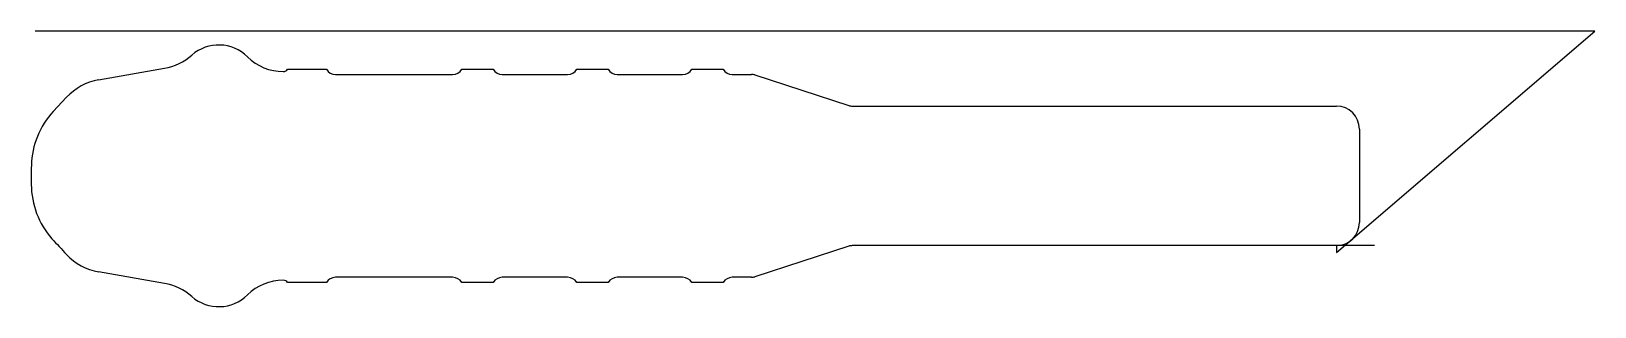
# Model space of a CAD drawing. Header units: metres. Extents: x 393 to 1753, y 334 to 573.
import ezdxf

# ---------------------------------------------------------------- set-up
doc = ezdxf.new("R2010")
doc.units = ezdxf.units.M

msp = doc.modelspace()

# ---------------------------------------------------------------- linework, layer by layer
at = {"layer": 'TOOL_0'}
for p, q in [((398, 573.448), (397, 573.448)), ((1752.158, 573.448), (398, 573.448)), ((1528.509, 381.329), (1753.158, 573.448)), ((1753.158, 573.448), (1752.158, 573.448)), ((1752.158, 573.448), (1753.158, 573.448)), ((1753.158, 573.448), (1752.158, 573.448)), ((451.991, 531.297), (509.255, 541.394)), ((616.33, 540.551), (650.101, 540.551)), ((658.123, 536.051), (759.894, 536.051)), ((767.916, 540.551), (795.101, 540.551)), ((803.123, 536.051), (859.894, 536.051)), ((867.916, 540.551), (895.101, 540.551)), ((903.123, 536.051), (959.894, 536.051)), ((967.916, 540.551), (995.101, 540.551)), ((1003.123, 536.051), (1019.714, 536.051)), ((1022.804, 535.562), (1104.428, 509.041)), ((412.583, 503.8), (424.106, 516.157)), ((1107.518, 508.552), (1528.509, 508.552)), ((1548.509, 488.552), (1548.509, 407.352)), ((1104.428, 386.862), (1022.804, 360.341)), ((1528.509, 387.351), (1107.518, 387.351)), ((1528.509, 387.352), (1528.509, 381.329)), ((1561.622, 387.351), (1528.509, 387.351)), ((509.255, 354.509), (451.991, 364.606)), ((650.101, 355.352), (616.33, 355.352)), ((759.894, 359.852), (658.123, 359.852)), ((795.101, 355.352), (767.916, 355.352)), ((859.894, 359.852), (803.123, 359.852)), ((895.101, 355.352), (867.916, 355.352)), ((959.894, 359.852), (903.123, 359.852)), ((995.101, 355.352), (967.916, 355.352)), ((1019.714, 359.852), (1003.123, 359.852))]:
    msp.add_line(p, q, dxfattribs=at)
for centre, radius, start, end in [((556.508, 525.932), 35.614, 45.459594, 131.039121), ((500.677, 590.044), 49.4, 279.999649, 311.058707), ((612.642, 582.951), 44.4, 225.43891, 270), ((460.719, 481.973), 50.09, 100.034749, 136.965011), ((612.624, 542.984), 4.433, 270.232646, 326.714982), ((658.123, 545.451), 9.4, 211.41743, 270), ((759.894, 545.451), 9.4, 270, 328.58257), ((803.123, 545.451), 9.4, 211.41743, 270), ((859.894, 545.451), 9.4, 270, 328.58257), ((903.123, 545.451), 9.4, 211.41743, 270), ((959.894, 545.451), 9.4, 270, 328.58257), ((1003.123, 545.451), 9.4, 211.41743, 270), ((1019.649, 525.639), 10.412, 72.362031, 89.642319), ((464.579, 455.35), 71.07, 137.021848, 178.631774), ((1107.583, 518.964), 10.412, 252.362031, 269.642319), ((1528.509, 488.552), 20, 0, 90), ((1097.773, 447.952), 704.303, 179.260091, 180.604124), ((464.579, 440.552), 71.07, 180.020961, 221.631263), ((1528.509, 407.352), 20, 270, 0), ((997.137, 925.658), 791.444, 222.267553, 223.611584), ((1107.583, 376.939), 10.412, 90.357681, 107.637969), ((460.719, 413.93), 50.09, 223.034153, 259.965251), ((500.677, 305.86), 49.4, 48.940531, 80.00015), ((612.642, 312.952), 44.4, 90, 134.56109), ((612.624, 352.919), 4.433, 33.285018, 89.767354), ((658.123, 350.452), 9.4, 90, 148.58257), ((759.894, 350.452), 9.4, 31.41743, 90), ((803.123, 350.452), 9.4, 90, 148.58257), ((859.894, 350.452), 9.4, 31.41743, 90), ((903.123, 350.452), 9.4, 90, 148.58257), ((959.894, 350.452), 9.4, 31.41743, 90), ((1003.123, 350.452), 9.4, 90, 148.58257), ((1019.649, 370.264), 10.412, 270.357681, 287.637969), ((556.508, 369.97), 35.613, 228.959823, 314.541534)]:
    msp.add_arc(centre, radius, start, end, dxfattribs=at)

doc.saveas('drawing.dxf')
